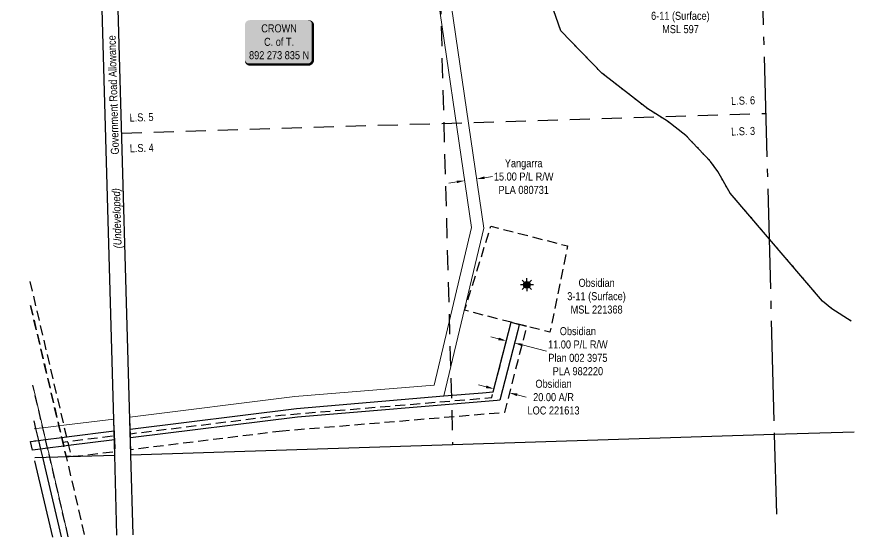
# Model space of a CAD drawing. Extents: x 637939 to 642323, y 5829262 to 5831124.
# Drawn here: x 641218 to 642264, y 5829262 to 5829912 of the extents above; entities that cross this region are included whole.
import ezdxf
from ezdxf.enums import TextEntityAlignment as Align

# ---------------------------------------------------------------- set-up
doc = ezdxf.new("R2010")
doc.units = 0
doc.header["$LTSCALE"] = 5
doc.header["$PDSIZE"] = 0.5
for name, pattern in [('foc-ACCESSROAD', [3.75, 2.5, -1.25]), ('foc-FLOWLINE', [3.75, 2.5, -1.25]), ('foc-LSD', [8, 5, -3]), ('foc-QUARTERLINE', [33, 25, -3, 2, -3]), ('foc-WHEELTRACKS', [2, 0.4, -1.6])]:
    doc.linetypes.add(name, pattern=pattern)
doc.layers.get('Defpoints').update_dxf_attribs({"color": 9})
for name, color, linetype in [('AS-OWNER', 7, 'Continuous'), ('C-AR', 13, 'foc-ACCESSROAD'), ('C-RW', 13, 'Continuous'), ('C-WS', 13, 'foc-ACCESSROAD'), ('C-WS-S', 8, 'Continuous'), ('F-EZE', 190, 'foc-FLOWLINE'), ('L-QSEC', 8, 'foc-QUARTERLINE'), ('L-ROAD-T', 7, 'Continuous'), ('L-SEC', 7, 'Continuous'), ('L-SECTION-LSD', 7, 'foc-LSD'), ('T-WATER-P3', 160, 'foc-WHEELTRACKS')]:
    doc.layers.add(name, color=color, linetype=linetype)
for name, color, linetype, lineweight in [('C-AR-T', 13, 'Continuous', 9), ('C-RW-T', 13, 'Continuous', 9), ('C-WS-T', 13, 'Continuous', 9), ('F-RW-T', 190, 'Continuous', 9), ('T-TEXT', 48, 'Continuous', 18)]:
    doc.layers.add(name, color=color, linetype=linetype, lineweight=lineweight)
doc.styles.add('100L', font='ARIALN.TTF', dxfattribs={"height": 11})
doc.styles.add('80', font='ARIALN.TTF', dxfattribs={"height": 10})
doc.styles.add('80CG', font='ARIALN.TTF', dxfattribs={"height": 10})
doc.styles.add('80L', font='ARIALN.TTF', dxfattribs={"height": 10})
doc.styles.add('80LS', font='ARIALNI.TTF', dxfattribs={"height": 10})
doc.styles.add('foc-LtypeFont', font='ARIALN.TTF', dxfattribs={"height": 7.35})
doc.linetypes.add('foc-TOPO-flowdirection-NOLINE', pattern='A,0,[">",foc-LtypeFont,S=0.3,R=0,X=0,Y=-0.945],-20,[">",foc-LtypeFont,S=0.3,R=0,X=0,Y=-0.945],0', length=20)
doc.dimstyles.new('Compass 5 000', dxfattribs={"dimscale": 5, "dimtxt": 9, "dimasz": 2, "dimexe": 0.2, "dimexo": 0.0625, "dimgap": 0.5, "dimtad": 0, "dimtih": 1, "dimtoh": 1, "dimzin": 0, "dimdsep": 46, "dimtxsty": '80CG', "dimcen": 0.1, "dimse1": 1, "dimse2": 1, "dimclrd": 256, "dimclrt": 256, "dimaunit": 1, "dimadec": 4, "dimazin": 0, "dimtfac": 0.06, "dimtofl": 0, "dimtmove": 0, "dimatfit": 1, "dimfxl": 0.2, "dimtolj": 1, "dimtzin": 0, "dimlwd": -1, "dimarcsym": 0})

# ---------------------------------------------------------------- blocks, each defined once
blk = doc.blocks.new('*U405')
h = blk.add_hatch(color=255)
edge = h.paths.add_edge_path()
edge.add_line((-36.5, -28.5), (36.5, -28.5))
edge.add_arc((36.5, -22.5), 6, 270, 360)
edge.add_line((42.5, -22.5), (42.5, 21))
edge.add_arc((36.5, 21), 6, 0, 90)
edge.add_line((36.5, 27), (-36.5, 27))
edge.add_arc((-36.5, 21), 6, 90, 180)
edge.add_line((-42.5, 21), (-42.5, -22.5))
edge.add_arc((-36.5, -22.5), 6, 180, 270)
at = {"color": 14, "flags": 128}
blk.add_lwpolyline([(-36.5, -28.5, 3, 3, 0), (36.5, -28.5, 3, 3, 0.414214), (42.5, -22.5, 3, 3, 0), (42.5, 21, 3, 0, 0.414214), (36.5, 27, 0, 0, 0), (-36.5, 27, 0, 0, 0.414214), (-42.5, 21, 0, 0, 0), (-42.5, -22.5, 0, 3, 0.414214)], format="xyseb", close=True, dxfattribs=at)
at = {"color": 14, "style": '80'}
blk.add_attdef('ENTER_TEXT_001', (-26.8, -4.9), '', height=10, dxfattribs=at)
blk = doc.blocks.new('*D409')
at = {"layer": 'C-AR-T', "transparency": 16777216}
for p, q in [((641804.6, 5829449.4), (641794.9, 5829451.9)), ((641843.3, 5829439.4), (641854.4, 5829436.5))]:
    blk.add_line(p, q, dxfattribs=at)
for points in [[(641805, 5829451), (641804.2, 5829447.8), (641814.3, 5829446.9)], [(641843.8, 5829441), (641842.9, 5829437.8), (641833.7, 5829441.9)]]:
    blk.add_solid(points, dxfattribs=at)
at = {"layer": 'Defpoints', "color": 0, "transparency": 16777216}
for p in [(641819.8, 5829468.3), (641839.2, 5829463.3), (641833.7, 5829441.9)]:
    blk.add_point(p, dxfattribs=at)
at = {"layer": 'C-AR-T', "transparency": 16777216, "insert": (641888.7, 5829436.5), "char_height": 10, "attachment_point": 5, "style": '80CG'}
blk.add_mtext('\\A1;Obsidian\\P20.00 A/R\\PLOC 221613', dxfattribs=at)
blk = doc.blocks.new('*D423')
at = {"layer": 'Defpoints', "color": 0, "transparency": 16777216}
for p in [(641776.7, 5829713.8), (641791.5, 5829716), (641792.5, 5829709.1)]:
    blk.add_point(p, dxfattribs=at)
at = {"layer": 'F-RW-T', "transparency": 16777216}
for p, q in [((641802.4, 5829710.5), (641812.3, 5829712)), ((641767.8, 5829705.5), (641757.9, 5829704))]:
    blk.add_line(p, q, dxfattribs=at)
for points in [[(641767.6, 5829707.1), (641768.1, 5829703.8), (641777.7, 5829706.9)], [(641802.2, 5829712.2), (641802.7, 5829708.9), (641792.5, 5829709.1)]]:
    blk.add_solid(points, dxfattribs=at)
at = {"layer": 'F-RW-T', "transparency": 16777216, "insert": (641851.4, 5829712), "char_height": 10, "attachment_point": 5, "style": '80CG'}
blk.add_mtext('\\A1;Yangarra\\P15.00 P/L R/W\\PPLA 080731', dxfattribs=at)
blk = doc.blocks.new('*D424')
at = {"layer": 'C-RW-T', "transparency": 16777216}
for p, q in [((641820.1, 5829509.3), (641810.4, 5829511.7)), ((641849.7, 5829501.7), (641880.1, 5829493.9))]:
    blk.add_line(p, q, dxfattribs=at)
for points in [[(641820.5, 5829510.9), (641819.7, 5829507.6), (641829.8, 5829506.8)], [(641850.1, 5829503.3), (641849.3, 5829500.1), (641840, 5829504.2)]]:
    blk.add_solid(points, dxfattribs=at)
at = {"layer": 'Defpoints', "color": 0, "transparency": 16777216}
for p in [(641831.3, 5829512.7), (641841.5, 5829510), (641840, 5829504.2)]:
    blk.add_point(p, dxfattribs=at)
at = {"layer": 'C-RW-T', "transparency": 16777216, "insert": (641919.1, 5829493.9), "char_height": 10, "attachment_point": 5, "style": '80CG'}
blk.add_mtext('\\A1;Obsidian\\P11.00 P/L R/W\\PPlan 002 3975\\PPLA 982220', dxfattribs=at)
blk = doc.blocks.new('GAS')
h = blk.add_hatch(color=255)
h.dxf.hatch_style = 1
edge = h.paths.add_edge_path()
edge.add_arc((0, 0), 0.9, 0, 360)
for p, q in [((-0.81, 0), (-1.62, 0)), ((-0.57, 0.57), (-1.14, 1.14)), ((0, 0.81), (0, 1.62)), ((0.57, 0.57), (1.14, 1.14)), ((1.62, 0), (0.81, 0)), ((-0.57, -0.57), (-1.14, -1.14)), ((0, -0.81), (0, -1.62)), ((1.14, -1.14), (0.57, -0.57))]:
    blk.add_line(p, q)
blk.add_circle((0, 0), 0.8)

msp = doc.modelspace()

# ---------------------------------------------------------------- linework, layer by layer
at = {"layer": 'C-AR', "flags": 128}
for points in [[(641235.346, 5829551.12), (641270.769, 5829400.747), (641274.207, 5829386.152), (641275.55, 5829380.454), (641275.85, 5829379.176), (641276.741, 5829375.348), (641279.798, 5829362.223), (641302.951, 5829262.779)], [(641282.431, 5829262.129), (641259.267, 5829361.616), (641258.364, 5829365.43), (641256.633, 5829372.836), (641254.12, 5829383.621), (641250.667, 5829398.278), (641238.164, 5829451.354)]]:
    msp.add_lwpolyline(points, dxfattribs=at)
for points in [[(641550.15, 5829394.118), (641360.596, 5829370.783), (641360.174, 5829385.566), (641360.023, 5829390.854), (641548.097, 5829414.008), (641811.488, 5829435.99), (641813.376, 5829443.255), (641835.744, 5829530.034), (641855.1, 5829525.042), (641827.299, 5829417.25), (641550.15, 5829394.118)], [(641285.92, 5829362.404), (641279.798, 5829362.223), (641276.74, 5829375.348), (641275.848, 5829379.175), (641275.55, 5829380.454), (641281.545, 5829381.191), (641339.975, 5829388.385), (641340.121, 5829383.267), (641340.548, 5829368.315), (641294.67, 5829362.662), (641285.92, 5829362.404)]]:
    msp.add_lwpolyline(points, close=True, dxfattribs=at)
at = {"layer": 'C-RW'}
for points in [[(641568.727, 5829411.462), (641360.174, 5829385.566), (641360.023, 5829390.854), (641359.858, 5829396.646), (641567.482, 5829422.339), (641751.704, 5829437.971), (641800.006, 5829442.086), (641813.389, 5829443.245), (641835.744, 5829530.034), (641845.906, 5829527.105), (641844.078, 5829519.956), (641821.783, 5829432.777), (641818.172, 5829432.473), (641568.727, 5829411.462)], [(641247.66, 5829371.711), (641237.62, 5829370.457), (641235.085, 5829381.277), (641245.129, 5829382.52), (641254.118, 5829383.628), (641274.207, 5829386.152), (641280.201, 5829386.897), (641339.806, 5829394.316), (641339.975, 5829388.385), (641340.121, 5829383.267), (641282.733, 5829376.097), (641276.74, 5829375.348), (641256.634, 5829372.836), (641247.66, 5829371.711)]]:
    msp.add_lwpolyline(points, close=True, dxfattribs=at)
for points in [[(641239.424, 5829406.741), (641241.677, 5829397.173), (641245.131, 5829382.511), (641247.66, 5829371.711), (641249.609, 5829363.381), (641250.088, 5829361.344), (641273.499, 5829261.847)], [(641263.241, 5829261.522), (641240.835, 5829356.784)]]:
    msp.add_lwpolyline(points, dxfattribs=at)
at = {"layer": 'C-WS', "flags": 128}
msp.add_lwpolyline([(641855.1, 5829525.042), (641835.744, 5829530.034), (641777.663, 5829545.014), (641810.445, 5829650.107), (641906.272, 5829625.392), (641884.135, 5829517.552), (641855.1, 5829525.042)], close=True, dxfattribs=at)
at = {"layer": 'F-EZE', "flags": 128}
msp.add_lwpolyline([(641234.505, 5829580.874), (641276.764, 5829401.485), (641280.201, 5829386.897), (641281.545, 5829381.191), (641281.697, 5829380.547), (641282.733, 5829376.097), (641285.92, 5829362.404), (641279.798, 5829362.223), (641276.741, 5829375.348), (641275.85, 5829379.176), (641275.55, 5829380.454), (641274.207, 5829386.152), (641270.769, 5829400.747), (641235.346, 5829551.12)], dxfattribs=at)
at = {"layer": 'F-RW-T'}
msp.add_lwpolyline([(641751.704, 5829437.971), (641567.482, 5829422.339), (641359.858, 5829396.646), (641359.429, 5829411.665), (641565.692, 5829437.209), (641739.526, 5829451.571), (641786.258, 5829648.282), (641736.794, 5829987.562), (641728.486, 5830044.547), (641743.321, 5830046.709), (641752.826, 5829981.517), (641801.508, 5829647.606), (641751.704, 5829437.971)], close=True, dxfattribs=at)
for points in [[(641238.164, 5829451.354), (641250.667, 5829398.278), (641254.118, 5829383.628), (641256.634, 5829372.836), (641258.363, 5829365.43), (641259.267, 5829361.616), (641282.431, 5829262.129)], [(641273.499, 5829261.847), (641250.088, 5829361.345), (641247.66, 5829371.711), (641245.129, 5829382.52), (641241.677, 5829397.173), (641239.424, 5829406.741)], [(641239.701, 5829396.93), (641241.677, 5829397.173), (641250.667, 5829398.278), (641270.769, 5829400.747), (641276.764, 5829401.485), (641339.382, 5829409.18), (641339.806, 5829394.316), (641280.201, 5829386.897), (641274.207, 5829386.152), (641254.118, 5829383.628), (641245.129, 5829382.52), (641240.125, 5829381.901)], [(641240.835, 5829356.784), (641263.241, 5829261.522)]]:
    msp.add_lwpolyline(points, dxfattribs=at)
at = {"layer": 'L-QSEC'}
for p, q in [((642143.031, 5830191.68), (642164.445, 5829390.112)), ((642164.445, 5829390.112), (642167.127, 5829290.148))]:
    msp.add_line(p, q, dxfattribs=at)
at = {"layer": 'L-SEC'}
for p, q in [((641340.67, 5829364.023), (641317.728, 5830167.434)), ((641360.776, 5829364.597), (641337.833, 5830168.008)), ((642164.445, 5829390.112), (642264.395, 5829393.267)), ((641360.774, 5829364.66), (642164.445, 5829390.112)), ((641240.713, 5829361.074), (641340.67, 5829364.023)), ((641343.297, 5829264.057), (641340.67, 5829364.023)), ((641363.401, 5829264.694), (641360.777, 5829364.551))]:
    msp.add_line(p, q, dxfattribs=at)
at = {"layer": 'L-SECTION-LSD'}
for p, q in [((641740.556, 5830179.856), (641762.608, 5829377.385)), ((641349.301, 5829766.343), (642153.738, 5829790.876))]:
    msp.add_line(p, q, dxfattribs=at)
at = {"layer": 'T-WATER-P3', "flags": 128}
msp.add_lwpolyline([(642260.697, 5829531.499), (642236.276, 5829546.802), (642224.87, 5829556.444), (642109.254, 5829691.512), (642093.941, 5829718.472), (642084.816, 5829730.933), (642054.05, 5829763.534), (642031.245, 5829781.054), (642006.349, 5829796.543), (641949.2, 5829841.097), (641897.91, 5829893.905), (641871.136, 5829970.716), (641853.021, 5830014.471), (641839.27, 5830042.415), (641820.567, 5830065.505), (641779.383, 5830107.164), (641765.69, 5830114.773), (641729.643, 5830122.187), (641709.499, 5830123.172), (641690.807, 5830121.026), (641614.945, 5830127.667), (641597.738, 5830131.017), (641567.108, 5830141.258), (641550.878, 5830145.068), (641474.1, 5830149.613), (641457.936, 5830154.339), (641421.697, 5830159.398), (641405.209, 5830164.057), (641364.666, 5830164.265), (641348.134, 5830160.555), (641323.994, 5830142.83), (641307.517, 5830142.127), (641258.269, 5830151.174), (641218.063, 5830163.051)], dxfattribs=at)
at = {"layer": 'T-WATER-P3', "linetype": 'foc-TOPO-flowdirection-NOLINE', "flags": 128}
msp.add_lwpolyline([(642260.697, 5829531.499), (642236.276, 5829546.802), (642224.87, 5829556.444), (642109.254, 5829691.512), (642093.941, 5829718.472), (642084.816, 5829730.933), (642054.05, 5829763.534), (642031.245, 5829781.054), (642006.349, 5829796.543), (641949.2, 5829841.097), (641897.91, 5829893.905), (641871.136, 5829970.716), (641853.021, 5830014.471), (641839.27, 5830042.415), (641820.567, 5830065.505), (641779.383, 5830107.164), (641765.69, 5830114.773), (641729.643, 5830122.187), (641709.499, 5830123.172), (641690.807, 5830121.026), (641614.945, 5830127.667), (641597.738, 5830131.017), (641567.108, 5830141.258), (641550.878, 5830145.068), (641474.1, 5830149.613), (641457.936, 5830154.339), (641421.697, 5830159.398), (641405.209, 5830164.057), (641364.666, 5830164.265), (641348.134, 5830160.555), (641323.994, 5830142.83), (641307.517, 5830142.127), (641258.269, 5830151.174), (641218.063, 5830163.051)], dxfattribs=at)

# ---------------------------------------------------------------- block references
at = {"layer": 'AS-OWNER'}
ref = msp.add_blockref('*U405', (641545.586, 5829880.416), dxfattribs=dict(at, xscale=0.999685, yscale=0.999685, zscale=0.999685))
ref.add_attrib('ENTER_TEXT_001', 'CROWN', (641523.533, 5829892.185), dxfattribs={"layer": '0', "color": 14, "height": 9.9969, "style": '80'})
ref.add_attrib('ENTER_TEXT_002', 'C. of T.', (641527.028, 5829875.346), dxfattribs={"layer": '0', "color": 14, "height": 9.9969, "style": '80'})
ref.add_attrib('ENTER_TEXT_003', '892 273 835 N', (641508.265, 5829858.644), dxfattribs={"layer": '0', "color": 14, "height": 9.99685, "style": '80'})
at = {"layer": 'C-WS-S', "color": 4, "xscale": 4.998425000000003, "yscale": 4.998425000000003, "zscale": 4.998425000000003}
msp.add_blockref('GAS', (641855.391, 5829576.836), dxfattribs=at)

# ---------------------------------------------------------------- texts
at = {"layer": 'C-WS-T', "char_height": 9.99685, "attachment_point": 1, "style": '80L'}
for s, insert in [('\\pi14.402;Obsidian\\P\\pi0.266;6-11 (Surface)\\P\\pi14.092;MSL 597', (642010.305, 5829934.497)), ('\\pi14.402;Obsidian\\P\\pi0.28986;3-11 (Surface)\\P\\pi4.5245;MSL 221368', (641905.528, 5829584.299))]:
    msp.add_mtext_dynamic_manual_height_columns(s, width=72.62387, gutter_width=50, heights=[0], dxfattribs=dict(at, insert=insert))
at = {"layer": 'L-ROAD-T', "style": '80L'}
msp.add_text('Government Road Allowance', height=9.99685, rotation=91.635723, dxfattribs=at).set_placement((641338.645, 5829814.009), align=Align.MIDDLE_CENTER)
at = {"layer": 'L-SECTION-LSD', "style": '100L'}
for s, p in [('L.S. 6', (642110.748, 5829801.51)), ('L.S. 5', (641359.187, 5829780.608)), ('L.S. 3', (642110.748, 5829763.238)), ('L.S. 4', (641359.415, 5829742.336))]:
    msp.add_text(s, height=9.9969, rotation=1.746812, dxfattribs=at).set_placement(p)
at = {"layer": 'T-TEXT', "style": '80LS'}
msp.add_text('(Undeveloped)', height=9.99685, rotation=91.635723, dxfattribs=at).set_placement((641343.045, 5829659.933), align=Align.MIDDLE_CENTER)

# ---------------------------------------------------------------- dimensions: what is measured, and where the dimension line sits
at = {"layer": 'C-AR-T'}
dim = msp.add_linear_dim(base=(641833.655, 5829441.895), p1=(641819.819, 5829468.254), p2=(641839.167, 5829463.264), angle=345.537479, text='Obsidian\\P20.00 A/R\\PLOC 221613', dimstyle='Compass 5 000', dxfattribs=at)
dim.commit()
dim.dimension.update_dxf_attribs({"geometry": '*D409', "text_midpoint": (641888.687, 5829436.548), "dimtype": 161})
at = {"layer": 'C-RW-T'}
dim = msp.add_linear_dim(base=(641840.036, 5829504.15), p1=(641831.266, 5829512.652), p2=(641841.538, 5829510.025), angle=345.654436, text='Obsidian\\P11.00 P/L R/W\\PPlan 002 3975\\PPLA 982220', dimstyle='Compass 5 000', dxfattribs=at)
dim.commit()
dim.dimension.update_dxf_attribs({"geometry": '*D424', "text_midpoint": (641919.145, 5829493.914), "dimtype": 161})
at = {"layer": 'F-RW-T'}
dim = msp.add_aligned_dim(p1=(641776.7, 5829713.842), p2=(641791.536, 5829716.005), distance=-7.01, text='Yangarra\\P15.00 P/L R/W\\PPLA 080731', dimstyle='Compass 5 000', dxfattribs=at)
dim.commit()
dim.dimension.update_dxf_attribs({"geometry": '*D423', "text_midpoint": (641851.424, 5829711.953)})

doc.saveas('drawing.dxf')
